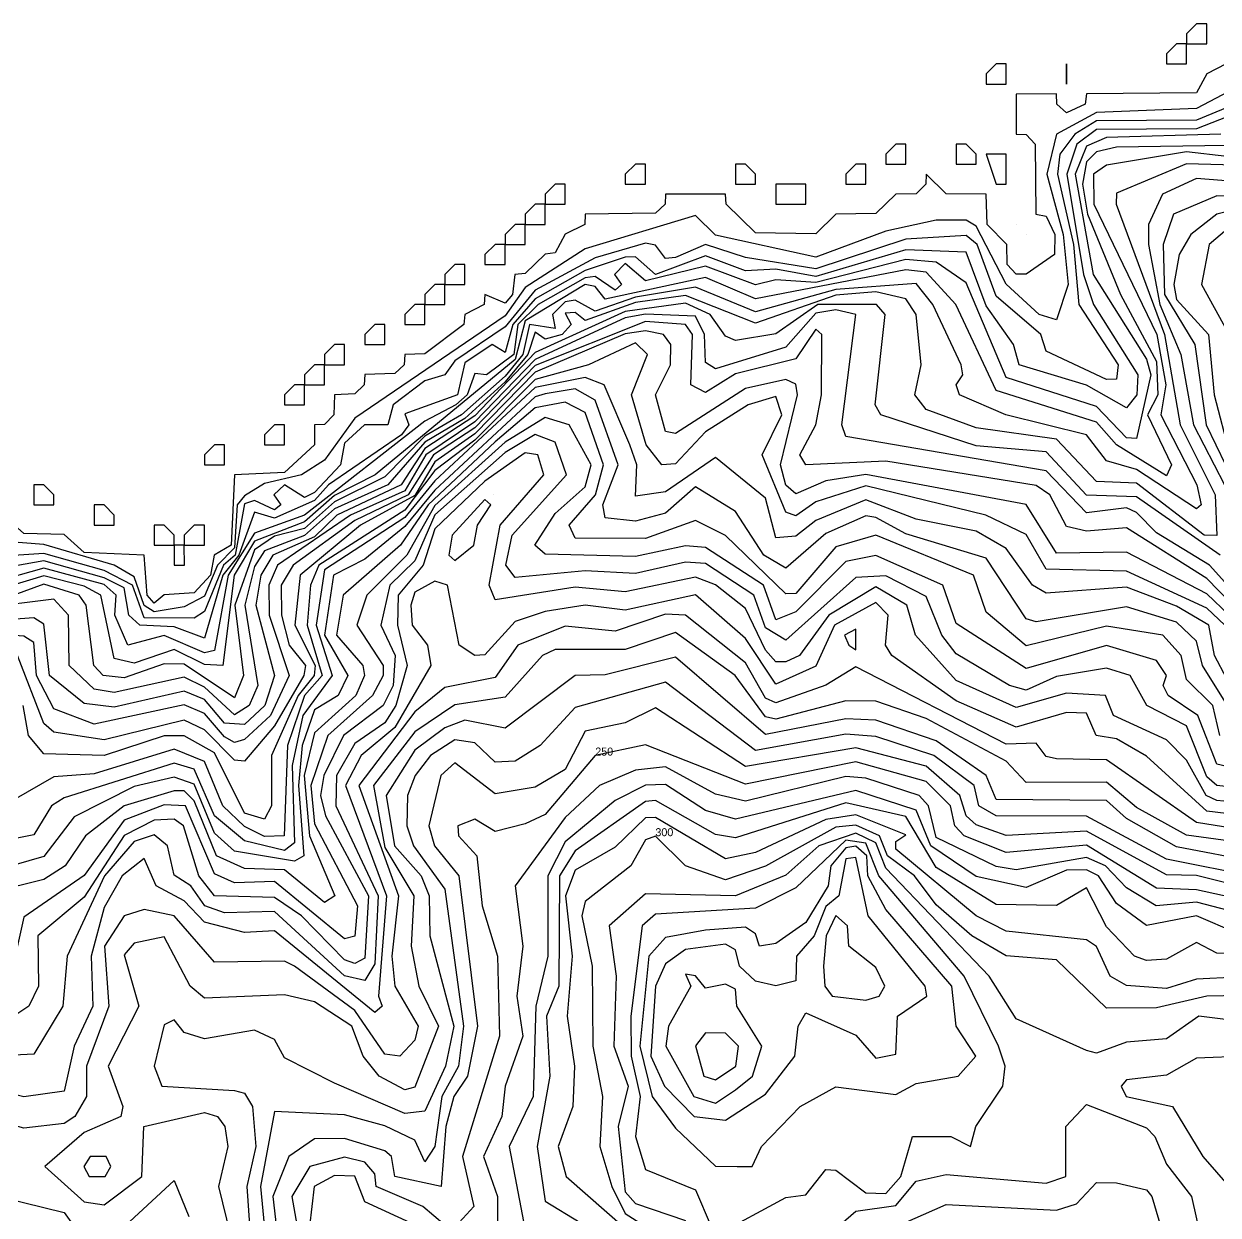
# Model space of a CAD drawing. Header units: metres. Extents: x 310028 to 360472, y 4137098 to 4159193.
# Drawn here: x 351607 to 353395, y 4149910 to 4151692 of the extents above; entities that cross this region are included whole.
import ezdxf

# ---------------------------------------------------------------- set-up
doc = ezdxf.new("R2010")
doc.units = ezdxf.units.M
for name, color, linetype in [('COAST', 5, 'Continuous'), ('CONTOUR', 254, 'Continuous'), ('CONTOUR_INDEX', 33, 'Continuous'), ('CONTOUR_LABELS', 7, 'Continuous')]:
    doc.layers.add(name, color=color, linetype=linetype)

msp = doc.modelspace()

# ---------------------------------------------------------------- linework, layer by layer
at = {"layer": 'COAST'}
for points in [[(353347.5, 4151662.5), (353377.5, 4151662.5), (353377.5, 4151692.5), (353362.5, 4151692.5), (353347.5, 4151677.5), (353347.5, 4151662.5)], [(353317.5, 4151632.5), (353347.5, 4151632.5), (353347.5, 4151662.5), (353332.5, 4151662.5), (353317.5, 4151647.5), (353317.5, 4151632.5)], [(353406.8, 4151632.5), (353377.5, 4151617.7), (353362.5, 4151589.4), (353197.5, 4151587.9), (353195.6, 4151572.5), (353167.5, 4151559.2), (353153.1, 4151572.5), (353152.5, 4151587.6), (353092.4, 4151587.5), (353092.4, 4151527.5), (353107.5, 4151527), (353120.7, 4151512.5), (353121.7, 4151407.5), (353137.5, 4151404.5), (353150.2, 4151377.5), (353149.7, 4151347.5), (353107.5, 4151317.7), (353092.5, 4151318.1), (353078.8, 4151332.5), (353078.3, 4151362.5), (353049.1, 4151392.5), (353047.5, 4151437.6), (352987.5, 4151438.4), (352957.5, 4151467.5), (352957.4, 4151452.5), (352942.5, 4151438), (352912.5, 4151437.6), (352882.5, 4151408.7), (352822.5, 4151407.6), (352792.5, 4151378.4), (352702.5, 4151379.9), (352658.4, 4151422.5), (352657.5, 4151437.7), (352567.5, 4151437.6), (352566.9, 4151422.5), (352552.5, 4151409.1), (352447.5, 4151407.7), (352446.7, 4151392.5), (352417.5, 4151377.8), (352402.5, 4151349.9), (352387.5, 4151348.1), (352357.5, 4151318.7), (352342.4, 4151317.5), (352338.9, 4151287.5), (352327.5, 4151274.5), (352297.5, 4151287.7), (352296.5, 4151272.5), (352267.5, 4151257.7), (352265.8, 4151242.5), (352207.5, 4151198.6), (352177.5, 4151197.7), (352176.5, 4151182.5), (352162.5, 4151169.1), (352117.5, 4151167.7), (352116.7, 4151152.5), (352102.5, 4151138.7), (352072.5, 4151137.5), (352071.2, 4151107.5), (352057.5, 4151093), (352042.4, 4151092.5), (352042.4, 4151062.5), (351997.5, 4151020.9), (351922.5, 4151017.6), (351917.7, 4150912.5), (351892.3, 4150897.5), (351886.5, 4150867.5), (351862.5, 4150840.8), (351817.5, 4150838.1), (351802.5, 4150825.7), (351792.1, 4150837.5), (351787.5, 4150897.6), (351697.5, 4150901.2), (351667.5, 4150928.2), (351607.5, 4150929.9), (351593.3, 4150942.5)], [(353047.5, 4151602.5), (353077.5, 4151602.5), (353077.5, 4151632.5), (353062.5, 4151632.5), (353047.5, 4151617.5), (353047.5, 4151602.5)], [(353167.5, 4151602.5), (353167.5, 4151632.5), (353167.5, 4151602.5)], [(352897.5, 4151482.5), (352927.5, 4151482.5), (352927.5, 4151512.5), (352912.5, 4151512.5), (352897.5, 4151497.5), (352897.5, 4151482.5)], [(353002.5, 4151482.5), (353032.5, 4151482.5), (353032.5, 4151497.5), (353017.5, 4151512.5), (353002.5, 4151512.5), (353002.5, 4151482.5)], [(353062.5, 4151452.5), (353077.5, 4151452.5), (353077.5, 4151497.5), (353047.5, 4151497.5), (353062.5, 4151452.5)], [(352507.5, 4151452.5), (352537.5, 4151452.5), (352537.5, 4151482.5), (352522.5, 4151482.5), (352507.5, 4151467.5), (352507.5, 4151452.5)], [(352672.5, 4151452.5), (352702.5, 4151452.5), (352702.5, 4151467.5), (352687.5, 4151482.5), (352672.5, 4151482.5), (352672.5, 4151452.5)], [(352837.5, 4151452.5), (352867.5, 4151452.5), (352867.5, 4151482.5), (352852.5, 4151482.5), (352837.5, 4151467.5), (352837.5, 4151452.5)], [(352387.5, 4151422.5), (352417.5, 4151422.5), (352417.5, 4151452.5), (352402.5, 4151452.5), (352387.5, 4151437.5), (352387.5, 4151422.5)], [(352732.5, 4151422.5), (352777.5, 4151422.5), (352777.5, 4151452.5), (352732.5, 4151452.5), (352732.5, 4151422.5)], [(352357.5, 4151392.5), (352387.5, 4151392.5), (352387.5, 4151422.5), (352372.5, 4151422.5), (352357.5, 4151407.5), (352357.5, 4151392.5)], [(352327.5, 4151362.5), (352357.5, 4151362.5), (352357.5, 4151392.5), (352342.5, 4151392.5), (352327.5, 4151377.5), (352327.5, 4151362.5)], [(353092.5, 4151392.5), (353092.5, 4151392.5)], [(353107.5, 4151377.5), (353107.5, 4151377.5)], [(352297.5, 4151332.5), (352327.5, 4151332.4), (352327.5, 4151362.5), (352312.5, 4151362.5), (352297.5, 4151347.5), (352297.5, 4151332.5)], [(352237.5, 4151302.5), (352267.5, 4151302.5), (352267.5, 4151332.5), (352252.5, 4151332.5), (352237.5, 4151317.5), (352237.5, 4151302.5)], [(352207.5, 4151272.5), (352237.5, 4151272.5), (352237.5, 4151302.5), (352222.5, 4151302.5), (352207.5, 4151287.5), (352207.5, 4151272.5)], [(352177.5, 4151242.5), (352207.5, 4151242.5), (352207.5, 4151272.5), (352192.5, 4151272.5), (352177.5, 4151257.5), (352177.5, 4151242.5)], [(352117.5, 4151212.5), (352147.5, 4151212.5), (352147.5, 4151242.5), (352132.5, 4151242.5), (352117.5, 4151227.5), (352117.5, 4151212.5)], [(352057.5, 4151182.5), (352087.5, 4151182.5), (352087.5, 4151212.5), (352072.5, 4151212.5), (352057.5, 4151197.5), (352057.5, 4151182.5)], [(352027.5, 4151152.5), (352057.5, 4151152.5), (352057.5, 4151182.5), (352042.5, 4151182.5), (352027.5, 4151167.5), (352027.5, 4151152.5)], [(351997.5, 4151122.5), (352027.5, 4151122.5), (352027.5, 4151152.5), (352012.5, 4151152.5), (351997.5, 4151137.5), (351997.5, 4151122.5)], [(351967.5, 4151062.5), (351997.5, 4151062.4), (351997.5, 4151092.5), (351982.5, 4151092.5), (351967.5, 4151077.5), (351967.5, 4151062.5)], [(351877.5, 4151032.5), (351907.5, 4151032.5), (351907.5, 4151062.5), (351892.5, 4151062.5), (351877.5, 4151047.5), (351877.5, 4151032.5)], [(351622.5, 4150972.5), (351652.5, 4150972.5), (351652.5, 4150987.5), (351637.5, 4151002.5), (351622.5, 4151002.5), (351622.5, 4150972.5)], [(351712.5, 4150942.5), (351742.5, 4150942.5), (351742.5, 4150957.5), (351727.5, 4150972.5), (351712.5, 4150972.5), (351712.5, 4150942.5)], [(351802.5, 4150912.5), (351832.5, 4150912.5), (351832.5, 4150927.5), (351817.5, 4150942.5), (351802.5, 4150942.5), (351802.5, 4150912.5)], [(351847.5, 4150912.5), (351877.5, 4150912.3), (351877.5, 4150942.5), (351862.5, 4150942.5), (351847.5, 4150927.5), (351847.5, 4150912.5)], [(351832.5, 4150882.5), (351847.6, 4150882.5), (351847.5, 4150912.5), (351832.5, 4150912.5), (351832.5, 4150882.5)]]:
    msp.add_lwpolyline(points, dxfattribs=at)
at = {"layer": 'CONTOUR'}
for points, elevation in [([(353467.5, 4151621.4), (353362.5, 4151565.7), (353212.5, 4151559.9), (353152.5, 4151527.5), (353138.1, 4151467.5), (353162.6, 4151377.5), (353170.4, 4151302.5), (353152.5, 4151249.8), (353127, 4151257.5), (353077.5, 4151302.9), (353032.5, 4151389.7), (353017.5, 4151398.9), (352972.5, 4151399), (352897.5, 4151382.5), (352792.5, 4151343.3), (352642.5, 4151376.4), (352612.5, 4151405.7), (352447.5, 4151355.9), (352357.5, 4151298), (352327.5, 4151255.5), (352102.5, 4151102.5), (352057.5, 4151039.4), (352023.1, 4151017.5), (351967.5, 4151004.6), (351937.5, 4150986.1), (351926.8, 4150972.5), (351922.5, 4150908.3), (351897.2, 4150882.5), (351877.5, 4150836.3), (351847.5, 4150819.9), (351802.5, 4150812.8), (351787.5, 4150822.2), (351772.5, 4150865.1), (351742.5, 4150882.2), (351637.5, 4150913.5), (351547.5, 4150920.3)], 10), ([(353497.5, 4151604.4), (353362.5, 4151548.5), (353212.5, 4151547.3), (353180.1, 4151527.5), (353157.5, 4151497.5), (353154.3, 4151467.5), (353178, 4151362.5), (353186.3, 4151272.5), (353245, 4151182.5), (353242.5, 4151160.8), (353227.5, 4151160.4), (353137.5, 4151202.8), (353129.3, 4151227.5), (353062.5, 4151285.1), (353034.1, 4151362.5), (353017.5, 4151375.7), (352927.5, 4151370.2), (352792.5, 4151326), (352687.5, 4151342.9), (352627.5, 4151362.4), (352582.5, 4151342.9), (352567.5, 4151341.6), (352552.5, 4151361.5), (352537.5, 4151364.4), (352462.5, 4151342.3), (352372.5, 4151293.9), (352327.5, 4151238.9), (352252.5, 4151188.2), (352237.5, 4151167.5), (352207.5, 4151158.3), (352160, 4151122.5), (352152.2, 4151092.5), (352117.4, 4151092.5), (352087.5, 4151064.8), (352081.4, 4151032.5), (352042.5, 4150991.3), (352027.5, 4150983.8), (351997.5, 4151002.8), (351981.3, 4150987.5), (351991.8, 4150972.5), (351982.5, 4150965.4), (351952.5, 4150979.2), (351937.5, 4150974), (351923.6, 4150897.5), (351906.1, 4150882.5), (351877.5, 4150812.9), (351862.5, 4150802.9), (351787.5, 4150803.4), (351769.8, 4150852.5), (351727.5, 4150874.4), (351637.5, 4150899.9), (351547.5, 4150893.7)], 20), ([(353497.5, 4151588.2), (353362.5, 4151535.3), (353212.5, 4151534.5), (353183.2, 4151512.5), (353168.2, 4151467.5), (353193.3, 4151317.5), (353208.3, 4151272.5), (353274.5, 4151167.5), (353273.2, 4151137.5), (353257.5, 4151118), (353197.5, 4151151.8), (353097, 4151182.5), (353088.4, 4151212.5), (353047.5, 4151270.7), (353017.5, 4151351.1), (352927.5, 4151354.5), (352792.5, 4151314.5), (352732.5, 4151325.6), (352687.5, 4151323.1), (352627.5, 4151345.2), (352552.5, 4151317.2), (352522.5, 4151344), (352507.5, 4151343.4), (352447.5, 4151323.4), (352372.5, 4151281), (352339.1, 4151242.5), (352327.5, 4151200.5), (352308.3, 4151212.5), (352267.5, 4151185.4), (352256.4, 4151137.5), (352177.5, 4151108.7), (352183.5, 4151092.5), (352172.5, 4151077.5), (352063.4, 4151002.5), (352042.5, 4150979), (351982.5, 4150952.6), (351952.5, 4150961.9), (351928.9, 4150897.5), (351905.4, 4150867.5), (351877.5, 4150773.4), (351832.5, 4150790), (351781.2, 4150792.5), (351764.6, 4150807.5), (351757.5, 4150848.7), (351727.5, 4150863.3), (351637.5, 4150889), (351547.5, 4150872.8)], 30), ([(353398.5, 4151527.5), (353227.5, 4151522.7), (353197.5, 4151509.4), (353180.6, 4151467.5), (353207.4, 4151317.5), (353287.5, 4151190.9), (353293.7, 4151167.5), (353272.5, 4151072.1), (353257.5, 4151073.2), (353212.5, 4151120.1), (353077.5, 4151163.1), (353017.5, 4151304.8), (352972.5, 4151335.8), (352927.5, 4151339.7), (352792.5, 4151305.4), (352732.5, 4151309.3), (352702.5, 4151301.9), (352627.5, 4151330), (352537.5, 4151307.9), (352507.5, 4151333.7), (352491.4, 4151317.5), (352501.8, 4151302.5), (352492.5, 4151294.1), (352462.5, 4151314.3), (352447.5, 4151312.4), (352377, 4151272.5), (352346.8, 4151242.5), (352340.7, 4151197.5), (352300, 4151167.5), (352282.5, 4151169.4), (352270.9, 4151137.5), (352254.1, 4151122.5), (352207.5, 4151097.7), (352027.5, 4150957.1), (351952.5, 4150930.1), (351913.3, 4150867.5), (351892.5, 4150754.7), (351877.5, 4150751.1), (351817.5, 4150777), (351762.8, 4150762.5), (351743.7, 4150807.5), (351745.6, 4150837.5), (351727.5, 4150853.3), (351637.5, 4150878.2), (351562.5, 4150857.1)], 40), ([(353407.5, 4151494.1), (353347.5, 4151500.9), (353227.5, 4151480.9), (353208, 4151467.5), (353208.6, 4151422.5), (353303, 4151227.5), (353316.2, 4151152.5), (353308.7, 4151107.5), (353362.7, 4151002.5), (353369.2, 4150972.5), (353362.5, 4150966.9), (353272.5, 4151025.4), (353227.5, 4151038.7), (353197.5, 4151077.7), (353076.8, 4151107.5), (353007.5, 4151137.5), (353002.4, 4151152.5), (353012.6, 4151167.5), (353010.2, 4151182.5), (352967.9, 4151272.5), (352942.5, 4151304.1), (352822.5, 4151295), (352702.5, 4151261.7), (352612.5, 4151298.4), (352522.5, 4151283.3), (352462.5, 4151262.4), (352432.5, 4151279.2), (352417.5, 4151276.7), (352398.5, 4151257.5), (352402.5, 4151236.5), (352364.2, 4151242.5), (352354.1, 4151197.5), (352327.5, 4151165.5), (352262.3, 4151107.5), (352207.5, 4151075.4), (352147.5, 4151014.4), (352072.5, 4150977), (352027.5, 4150937.2), (351982.5, 4150925.7), (351952.5, 4150905.4), (351923.3, 4150822.5), (351936.1, 4150717.5), (351922.5, 4150683.9), (351847.5, 4150734.3), (351817.5, 4150734.7), (351757.5, 4150713.9), (351726.2, 4150717.5), (351712, 4150732.5), (351700.7, 4150822.5), (351690.2, 4150837.5), (351637.5, 4150853.9), (351577.5, 4150832)], 60), ([(353692.5, 4151473.7), (353347.5, 4151483), (353242.5, 4151439), (353241.8, 4151422.5), (353314.4, 4151227.5), (353337.9, 4151092.5), (353390.2, 4150987.5), (353392.5, 4150926.9), (353373.5, 4150927.5), (353272.5, 4151005.2), (353212.5, 4151007.6), (353152.5, 4151071.2), (353032.5, 4151088), (352957.5, 4151115.5), (352940.8, 4151137.5), (352950, 4151182.5), (352942.5, 4151257.5), (352927.5, 4151281.1), (352882.5, 4151291.7), (352822.5, 4151286.3), (352702.5, 4151244.6), (352597.5, 4151286), (352522.5, 4151275.3), (352447.5, 4151248.6), (352432.5, 4151260.6), (352417.5, 4151259.6), (352426.6, 4151242.5), (352412.8, 4151227.5), (352387.5, 4151220.5), (352372.5, 4151231.2), (352361.6, 4151197.5), (352327.5, 4151156.7), (352267.5, 4151102), (352207.5, 4151066.6), (352151.9, 4151002.5), (352072.5, 4150966.6), (352027.5, 4150927), (351967.5, 4150903.7), (351952.5, 4150880.7), (351938.3, 4150822.5), (351957.5, 4150702.5), (351944.4, 4150672.5), (351922.5, 4150658.6), (351877.5, 4150700), (351847.5, 4150715), (351742.5, 4150691.7), (351712.5, 4150697), (351675.4, 4150732.5), (351674.2, 4150807.5), (351652.5, 4150831.7), (351547.5, 4150818.4)], 70), ([(353482.5, 4151451.8), (353362.5, 4151461.3), (353311.5, 4151437.5), (353290.5, 4151392.5), (353290.3, 4151362.5), (353307.3, 4151272.5), (353338.7, 4151197.5), (353357.9, 4151092.5), (353404.2, 4151002.5)], 80), ([(353572.5, 4151431.2), (353392.5, 4151435.3), (353328, 4151407.5), (353312.3, 4151362.5), (353314.3, 4151287.5), (353359.9, 4151212.5), (353376.7, 4151092.5), (353419.9, 4151002.5)], 90), ([(353407.5, 4151385), (353381.1, 4151362.5), (353369.6, 4151302.5), (353407.5, 4151233.6)], 110), ([(353422.5, 4150836.9), (353381.9, 4150882.5), (353302.5, 4150930.7), (353272.5, 4150961.2), (353257.5, 4150968.4), (353197.5, 4150960.6), (353137.5, 4151023.7), (352837.5, 4151075.1), (352831.6, 4151092.5), (352852.5, 4151257.8), (352822.5, 4151264.7), (352792.5, 4151259.6), (352747.5, 4151208.8), (352642.5, 4151176.2), (352627.5, 4151185.7), (352626.2, 4151227.5), (352612.5, 4151255), (352537.5, 4151258.2), (352507.5, 4151252.4), (352372.5, 4151190.4), (352282.5, 4151097.1), (352208.8, 4151047.5), (352177.5, 4150993.9), (352096, 4150957.5), (351987, 4150882.5), (351974, 4150852.5), (351974.3, 4150807.5), (352004.7, 4150717.5), (351976.3, 4150657.5), (351937.5, 4150621.5), (351922.5, 4150617), (351907.5, 4150625.4), (351877.5, 4150660.5), (351847.5, 4150673.4), (351712.5, 4150644.6), (351652.5, 4150667.3), (351626.4, 4150717.5), (351622.5, 4150766.7), (351607.5, 4150776.3), (351532.5, 4150781.6)], 90), ([(353397.8, 4150897.5), (353272.5, 4150984.6), (353197.5, 4150987), (353137.5, 4151051.9), (353032.5, 4151061.1), (352889.7, 4151107.5), (352881.5, 4151122.5), (352896.4, 4151257.5), (352883.2, 4151272.5), (352795.5, 4151272.5), (352732.5, 4151228.5), (352672.5, 4151218.8), (352657.5, 4151225.4), (352634.5, 4151257.5), (352597.5, 4151274.4), (352507.5, 4151262.3), (352372.5, 4151200.8), (352282.5, 4151106), (352207.5, 4151056.9), (352172.1, 4151002.5), (352075.9, 4150957.5), (352042.5, 4150924.8), (351980.2, 4150897.5), (351962.1, 4150867.5), (351954.8, 4150822.5), (351982.7, 4150717.5), (351967.8, 4150672.5), (351937.5, 4150643.9), (351907.5, 4150646), (351877.5, 4150681.5), (351847.5, 4150693.8), (351742.5, 4150670), (351697.5, 4150675.3), (351646, 4150717.5), (351637.5, 4150794), (351622.5, 4150803.4), (351547.5, 4150798.3)], 80), ([(353410.9, 4150807.5), (353377.5, 4150839.7), (353257.5, 4150902.1), (353152.5, 4150900.4), (353107.5, 4150973), (352867.5, 4151018.3), (352807.5, 4151008.5), (352762.5, 4150989.2), (352747.5, 4151002.4), (352739.5, 4151032.5), (352765.3, 4151137.5), (352762.5, 4151153.4), (352747.5, 4151160.2), (352687.5, 4151146.7), (352582.5, 4151079.5), (352567.5, 4151082.5), (352552.8, 4151137.5), (352575.1, 4151182.5), (352575.4, 4151212.5), (352564.8, 4151227.5), (352537.5, 4151233.3), (352507.5, 4151228.6), (352372.5, 4151171.3), (352282.5, 4151079), (352222.5, 4151037.3), (352192.5, 4150986.9), (352111, 4150942.5), (352020.8, 4150867.5), (352013.1, 4150792.5), (352043.4, 4150732.5), (352042.1, 4150717.5), (352017.8, 4150687.5), (351977.8, 4150597.5), (351978, 4150522.5), (351967.5, 4150502.5), (351937.5, 4150511.3), (351892.5, 4150601.5), (351847.5, 4150626.9), (351817.5, 4150627), (351727.5, 4150597.5), (351637.5, 4150600.2), (351614.4, 4150627.5), (351606.3, 4150672.5)], 110), ([(353404.7, 4150792.5), (353377.5, 4150818), (353257.5, 4150873.7), (353137.5, 4150876.5), (353107.5, 4150928.2), (353047.1, 4150957.5), (352867.5, 4151001), (352792.5, 4150977.3), (352762.5, 4150956.4), (352747.5, 4150962), (352712.4, 4151047.5), (352741.6, 4151107.5), (352732.5, 4151135), (352691.4, 4151122.5), (352627.5, 4151081.9), (352582.5, 4151034.2), (352562.2, 4151032.5), (352538.5, 4151062.5), (352516.7, 4151137.5), (352540.9, 4151197.5), (352522.5, 4151215), (352452.2, 4151182.5), (352372.5, 4151160.3), (352282.5, 4151069.6), (352222.5, 4151023.9), (352177.5, 4150965), (352048.9, 4150882.5), (352036.6, 4150852.5), (352031.5, 4150792.5), (352054, 4150717.5), (352027.5, 4150687.3), (352002.1, 4150612.5), (351997, 4150477.5), (351967.5, 4150476.3), (351937.5, 4150491.5), (351905.2, 4150522.5), (351877.5, 4150588.6), (351832.5, 4150606.9), (351712.5, 4150570.3), (351652.5, 4150565.7), (351592.5, 4150531.3)], 120), ([(353407.5, 4150712.2), (353389.2, 4150747.5), (353380.6, 4150792.5), (353332.5, 4150821.3), (353257.5, 4150849.4), (353137.5, 4150840.3), (353117, 4150852.5), (353077.5, 4150907.2), (353032.5, 4150933.5), (352942.5, 4150951.1), (352867.5, 4150980.4), (352792.5, 4150949.4), (352762.5, 4150925.7), (352732.5, 4150923.5), (352717.5, 4150982.8), (352642.5, 4151043.8), (352567.5, 4150992.4), (352522.5, 4150985.5), (352524.6, 4151032.5), (352514.1, 4151062.5), (352475.6, 4151152.5), (352447.5, 4151163.4), (352372.5, 4151148.1), (352222.5, 4151008.8), (352177.5, 4150953.8), (352057.5, 4150875.3), (352045, 4150792.5), (352068.9, 4150717.5), (352025.1, 4150657.5), (352009.1, 4150582.5), (352012.5, 4150466.9), (351997.5, 4150455.6), (351937.5, 4150469.8), (351892.5, 4150507.3), (351862.5, 4150577.4), (351832.5, 4150586), (351667.5, 4150534.2), (351648.7, 4150522.5), (351622.5, 4150478.9), (351592.5, 4150473)], 130), ([(353422.5, 4150649.9), (353371, 4150732.5), (353362.5, 4150768.6), (353332.5, 4150797.3), (353257.5, 4150820.2), (353122.5, 4150797.4), (353107.5, 4150802.3), (353047.5, 4150893), (352927.5, 4150929.1), (352882.5, 4150954), (352867.5, 4150956.3), (352807.5, 4150929.8), (352747.5, 4150878), (352714.8, 4150897.5), (352672.5, 4150962.7), (352612.5, 4150999.8), (352567.5, 4150960.2), (352522.5, 4150948.5), (352477.5, 4150953.5), (352473.6, 4150972.5), (352496.7, 4151032.5), (352462.5, 4151129.6), (352432.5, 4151146.4), (352387.5, 4151139), (352372.5, 4151134.2), (352222.5, 4150994.7), (352177.5, 4150940.3), (352117.5, 4150891.6), (352070.6, 4150867.5), (352057.4, 4150777.5), (352092.1, 4150717.5), (352077.6, 4150687.5), (352042.5, 4150665.9), (352023.9, 4150612.5), (352018.3, 4150552.5), (352026.4, 4150447.5), (352012.5, 4150439.6), (351922.5, 4150454.4), (351892.5, 4150481.3), (351862.5, 4150554.8), (351832.5, 4150565.1), (351772.5, 4150551.1), (351682.5, 4150505.7), (351637.5, 4150446.5), (351592.5, 4150433.4)], 140), ([(353467.5, 4150567.1), (353392.5, 4150584.6), (353364.1, 4150657.5), (353319.7, 4150687.5), (353312.5, 4150702.5), (353317.5, 4150717.5), (353302.5, 4150739.6), (353227.5, 4150762.2), (353107.5, 4150727.7), (353002.5, 4150794.9), (352982.6, 4150852.5), (352882.5, 4150896.7), (352837.5, 4150888), (352762.5, 4150812.8), (352732.5, 4150800.8), (352714.3, 4150852.5), (352627.5, 4150908.9), (352597.5, 4150911.3), (352522.5, 4150895.3), (352387.5, 4150898.7), (352371.9, 4150912.5), (352402.5, 4150959.6), (352447.5, 4150999.9), (352456.2, 4151032.5), (352423.4, 4151092.5), (352387.5, 4151103.5), (352327.5, 4151066.6), (352222.5, 4150971.6), (352180.7, 4150897.5), (352120.5, 4150837.5), (352105.8, 4150792.5), (352145, 4150732.5), (352145.2, 4150717.5), (352129.3, 4150687.5), (352062.4, 4150627.5), (352036.7, 4150552.5), (352042.5, 4150495.3), (352106.7, 4150372.5), (352102.5, 4150327.4), (352087.5, 4150323.2), (351982.5, 4150409.2), (351922.5, 4150406.8), (351892.5, 4150420.7), (351849.3, 4150522.5), (351817.5, 4150523.9), (351757.5, 4150500.8), (351697.5, 4150418.1), (351607.5, 4150355.7), (351594.4, 4150297.5)], 160), ([(353482.5, 4150542.8), (353392.5, 4150552.9), (353377.5, 4150565.9), (353347.5, 4150641.8), (353288, 4150672.5), (353262.8, 4150717.5), (353227.5, 4150728.3), (353152.5, 4150715.9), (353107.5, 4150695.2), (353082.3, 4150702.5), (353002.5, 4150749.8), (352981, 4150777.5), (352957.5, 4150835.8), (352897.5, 4150866.7), (352852.5, 4150863.8), (352747.5, 4150770), (352717.5, 4150788.6), (352700, 4150837.5), (352627.5, 4150884.8), (352597.5, 4150886.7), (352522.5, 4150870), (352447.5, 4150873.9), (352342.5, 4150863.8), (352328.7, 4150882.5), (352338, 4150927.5), (352419.3, 4151017.5), (352402.5, 4151066.4), (352372.5, 4151078), (352327.5, 4151051), (352222.5, 4150957.7), (352192.5, 4150888.7), (352155.2, 4150852.5), (352141.4, 4150792.5), (352163.2, 4150747.5), (352160.2, 4150702.5), (352145.2, 4150672.5), (352085.7, 4150627.5), (352056.3, 4150567.5), (352051.2, 4150537.5), (352058.8, 4150507.5), (352123.1, 4150387.5), (352117.5, 4150294.5), (352102.5, 4150286.4), (352087.5, 4150291.8), (352022.9, 4150357.5), (351982.5, 4150385.1), (351892.5, 4150387.5), (351869.4, 4150417.5), (351846.4, 4150492.5), (351832.5, 4150502.3), (351802.5, 4150501), (351757.5, 4150478.1), (351697.5, 4150385.8), (351628.2, 4150327.5), (351629.5, 4150252.5), (351614.9, 4150222.5), (351592.5, 4150207.6)], 170), ([(353497.5, 4150520.4), (353392.5, 4150530.4), (353376.6, 4150537.5), (353347.5, 4150590.4), (353317.5, 4150621.2), (353237.8, 4150657.5), (353225.9, 4150687.5), (353167.5, 4150691.1), (353092.5, 4150669.3), (353002.5, 4150710), (352941.9, 4150777.5), (352928.6, 4150822.5), (352882.5, 4150849.9), (352812.2, 4150807.5), (352768.4, 4150747.5), (352747.5, 4150737.6), (352732.5, 4150738), (352717.5, 4150755.2), (352687.5, 4150817.5), (352642.5, 4150853.2), (352612.5, 4150864.3), (352507.5, 4150842.5), (352432.5, 4150849.4), (352312.5, 4150830.8), (352303.9, 4150852.5), (352320.2, 4150942.5), (352385.5, 4151017.5), (352376.5, 4151047.5), (352357.5, 4151050.5), (352297.5, 4151008), (352222.5, 4150936.8), (352205, 4150882.5), (352167.7, 4150837.5), (352166.5, 4150792.5), (352180.9, 4150732.5), (352164.2, 4150672.5), (352147.5, 4150646.4), (352102.5, 4150615.5), (352075.3, 4150567.5), (352074.2, 4150522.5), (352137.5, 4150387.5), (352132.5, 4150285.9), (352117.5, 4150261.1), (352087.5, 4150268.1), (351982.5, 4150364.3), (351907.5, 4150362.1), (351878, 4150372.5), (351857.1, 4150402.5), (351832.5, 4150418.7), (351822.4, 4150462.5), (351802.5, 4150478.9), (351772.5, 4150468.7), (351728, 4150417.5), (351672, 4150297.5), (351665.5, 4150222.5), (351622.5, 4150150.8), (351562.5, 4150147.8)], 180), ([(352243.5, 4150897.5), (352252.5, 4150889.2), (352280.6, 4150912.5), (352286.1, 4150942.5), (352306.1, 4150972.5), (352297.5, 4150980.7), (352248.5, 4150927.5), (352243.5, 4150897.5)], 190), ([(352309.5, 4150987.5), (352309.5, 4150987.5)], 190), ([(353497.5, 4150500), (353377.5, 4150514.2), (353287.5, 4150596.5), (353242.5, 4150622.7), (353212.1, 4150627.5), (353197.5, 4150660.8), (353167.5, 4150662.1), (353092.5, 4150640.2), (353002.5, 4150679.4), (352906.2, 4150747.5), (352897, 4150762.5), (352900.6, 4150807.5), (352882.5, 4150826.5), (352820.7, 4150792.5), (352792.5, 4150731.5), (352732.5, 4150704.2), (352687.5, 4150772.9), (352612.5, 4150837.9), (352507.5, 4150815.2), (352447.5, 4150822.7), (352387.5, 4150813), (352342.5, 4150798.2), (352297.5, 4150748.3), (352282.5, 4150747.5), (352259.1, 4150762.5), (352241.5, 4150852.5), (352222.5, 4150858.7), (352192.5, 4150842.1), (352186.5, 4150822.5), (352188.5, 4150792.5), (352211.4, 4150762.5), (352216.3, 4150732.5), (352162.5, 4150639.6), (352112.2, 4150597.5), (352088.9, 4150552.5), (352150.1, 4150387.5), (352138, 4150237.5), (352143.4, 4150222.5), (352132.5, 4150212.8), (351982.5, 4150335.2), (351937.5, 4150332.7), (351877.5, 4150348.1), (351847.5, 4150380.1), (351805.3, 4150402.5), (351787.5, 4150443.3), (351754.5, 4150417.5), (351727.5, 4150369.9), (351708.3, 4150297.5), (351710.4, 4150222.5), (351682.7, 4150162.5), (351667.5, 4150095.3), (351607.5, 4150086.9), (351517.5, 4150108.5)], 190), ([(353497.5, 4150457.9), (353347.5, 4150478.6), (353272.5, 4150520), (353227.5, 4150557.9), (353107.5, 4150557.1), (353077.5, 4150589), (352957.5, 4150653.1), (352882.5, 4150679.1), (352837.5, 4150679.6), (352732.5, 4150651.9), (352717.5, 4150655.7), (352671.9, 4150717.5), (352582.5, 4150781.9), (352507.5, 4150756.1), (352402.5, 4150756), (352383.4, 4150747.5), (352327.5, 4150685.1), (352252.5, 4150673.3), (352192.5, 4150633.1), (352130.7, 4150552.5), (352147.5, 4150460.1), (352191.2, 4150387.5), (352187.2, 4150312.5), (352198.5, 4150252.5), (352227.8, 4150192.5), (352192.5, 4150101.3), (352177.5, 4150097.5), (352139.3, 4150117.5), (352115.3, 4150147.5), (352098.1, 4150192.5), (352042.5, 4150228.8), (351997.5, 4150239.2), (351877.5, 4150234.2), (351856.1, 4150252.5), (351817.5, 4150326.3), (351772.5, 4150316.7), (351757.5, 4150299.1), (351779.7, 4150222.5), (351733.8, 4150132.5), (351755.5, 4150072.5), (351752.4, 4150057.5), (351697.5, 4150033.4), (351639, 4149982.5), (351697.5, 4149929.4), (351727.5, 4149925), (351784.2, 4149967.5), (351786.8, 4150042.5), (351877.5, 4150063.4), (351897.4, 4150057.5), (351908.3, 4150042.5), (351912.7, 4150012.5), (351898.9, 4149952.5), (351928.2, 4149832.5)], 210), ([(353452.5, 4150438.1), (353332.5, 4150461), (353257.5, 4150503.1), (353227.5, 4150530.2), (353062.5, 4150531.6), (353047.3, 4150567.5), (352972.5, 4150619.8), (352882.5, 4150650.5), (352837.5, 4150652.7), (352717.5, 4150629.2), (352582.5, 4150745), (352477.5, 4150718.4), (352432.5, 4150717.5), (352327.5, 4150638.3), (352267.5, 4150650.7), (352237.5, 4150638.9), (352192.5, 4150605.6), (352149.8, 4150537.5), (352162.3, 4150462.5), (352201.8, 4150417.5), (352213.8, 4150387.5), (352214.8, 4150327.5), (352250.9, 4150192.5), (352238.2, 4150132.5), (352207.5, 4150065.2), (352177.5, 4150062), (352072.5, 4150107.4), (351997.5, 4150145.1), (351982.5, 4150172.4), (351952.5, 4150186.6), (351877.5, 4150173.8), (351847.5, 4150182.9), (351832.5, 4150201.8), (351817.5, 4150194.4), (351802.5, 4150132.5), (351813.8, 4150102.5), (351922.5, 4150096.1), (351937.5, 4150092.1), (351949.7, 4150072.5), (351954.6, 4150012.5), (351941.1, 4149952.5), (351952.4, 4149787.5)], 220), ([(353452.5, 4150415.5), (353317.5, 4150442.4), (353197.5, 4150507), (353062.5, 4150507.4), (353036.4, 4150522.5), (353029.7, 4150552.5), (352969.2, 4150597.5), (352882.5, 4150626.1), (352837.5, 4150629.6), (352702.5, 4150605.2), (352567.5, 4150707.4), (352432.5, 4150669.2), (352379.9, 4150612.5), (352342.5, 4150589.3), (352312.5, 4150587.6), (352282.5, 4150616.6), (352252.5, 4150621.3), (352215.9, 4150597.5), (352192.9, 4150567.5), (352181.4, 4150537.5), (352180.3, 4150492.5), (352190.7, 4150462.5), (352237.5, 4150397.8), (352265.5, 4150192.5), (352257.9, 4150132.5), (352232.7, 4150087.5), (352222.4, 4150012.5), (352207.5, 4149989.7), (352192.5, 4150021.9), (352147.5, 4150043.4), (352087.5, 4150059.6), (351982.5, 4150064.8), (351961.5, 4149952.5), (351974.4, 4149817.5)], 230), ([(353452.5, 4150395.5), (353362.5, 4150417.9), (353317.5, 4150418.8), (353197.5, 4150484.4), (353077.5, 4150477.7), (353032.5, 4150493.6), (353017.5, 4150507.3), (353008.2, 4150537.5), (352957.5, 4150581.5), (352852.5, 4150608.9), (352687.5, 4150581.3), (352552.5, 4150669), (352507.5, 4150646.3), (352447.5, 4150633.9), (352417.5, 4150576.6), (352372.5, 4150550.2), (352312.5, 4150540.3), (352252.5, 4150586.7), (352231.5, 4150567.5), (352213.3, 4150492.5), (352222.1, 4150462.5), (352258.3, 4150417.5), (352286.2, 4150192.5), (352271.1, 4150117.5), (352251.1, 4150087.5), (352238.9, 4150042.5), (352231.8, 4149952.5), (352162.5, 4149967.5), (352157.8, 4149997.5), (352147.5, 4150006.1), (352087.5, 4150024.5), (352042.5, 4150023.8), (352004.1, 4149997.5), (351979.8, 4149937.5), (351990.6, 4149847.5)], 240), ([(353467.5, 4150350.7), (353362.5, 4150378.2), (353301.8, 4150372.5), (353257.5, 4150399.7), (353226, 4150432.5), (353197.5, 4150444.8), (353092.5, 4150426.4), (353062.5, 4150431.6), (352972.5, 4150474.8), (352961.1, 4150522.5), (352947.3, 4150537.5), (352867.5, 4150563.7), (352837.5, 4150566), (352687.5, 4150529.1), (352642.5, 4150539.8), (352567.5, 4150580.6), (352522.5, 4150575.7), (352468.8, 4150552.5), (352417.5, 4150504.8), (352342.6, 4150402.5), (352353.9, 4150312.5), (352345.1, 4150237.5), (352354, 4150177.5), (352327.6, 4150102.5), (352322.8, 4150057.5), (352295.5, 4149997.5), (352316, 4149937.5), (352316.3, 4149892.5)], 260), ([(353422.5, 4150331.9), (353362.5, 4150357.7), (353287.5, 4150343), (353242.5, 4150376.1), (353215.8, 4150417.5), (353197.5, 4150426.7), (353167.5, 4150426.2), (353107.5, 4150400.1), (353032.5, 4150416.5), (352964.6, 4150462.5), (352942.5, 4150515.9), (352852.5, 4150545.3), (352672.5, 4150502.3), (352627.5, 4150515.5), (352567.5, 4150554.2), (352537.5, 4150553.1), (352492.5, 4150530.1), (352417.5, 4150468.4), (352391.3, 4150417.5), (352391.6, 4150297.5), (352373.8, 4150222.5), (352369.7, 4150087.5), (352333.8, 4150012.5), (352357.5, 4149887.1)], 270), ([(353452.5, 4150299.8), (353392.5, 4150301.7), (353362.5, 4150317.6), (353317.5, 4150292.8), (353287.5, 4150290.6), (353269.5, 4150297.5), (353227.5, 4150341.4), (353197.5, 4150399.4), (353152.5, 4150373), (353062.5, 4150374.6), (352972.5, 4150429.8), (352927.5, 4150506.1), (352837.5, 4150526.8), (352672.5, 4150474.5), (352642.5, 4150479.6), (352552.5, 4150530.1), (352537.5, 4150528.7), (352432.5, 4150454.7), (352408.9, 4150417.5), (352407.9, 4150252.5), (352389.4, 4150207.5), (352394.3, 4150117.5), (352375.7, 4150012.5), (352387.5, 4149930.8), (352492.5, 4149866.8)], 280), ([(353422.5, 4150265.8), (353362.5, 4150262.9), (353317.5, 4150249), (353257.5, 4150253.5), (353233, 4150267.5), (353212.5, 4150311.8), (353197.5, 4150321.6), (353077.5, 4150334.9), (353032.5, 4150357.7), (352912.5, 4150457.5), (352912.5, 4150468.9), (352927.5, 4150479), (352852.5, 4150508.9), (352807.5, 4150501.8), (352702.5, 4150452.4), (352657.5, 4150443), (352552.5, 4150505), (352537.5, 4150504.1), (352492.5, 4150460.2), (352432.5, 4150425.8), (352417.8, 4150387.5), (352428.2, 4150297.5), (352420.5, 4150207.5), (352431.3, 4150132.5), (352429.1, 4150072.5), (352407.2, 4150012.5), (352419.1, 4149967.5), (352597.5, 4149811.1)], 290), ([(353437.5, 4150198.5), (353365.7, 4150207.5), (353317.5, 4150173.6), (353257.5, 4150168.5), (353212.5, 4150152.1), (353197.5, 4150156.1), (353092.5, 4150203.5), (353052, 4150267.5), (352897.5, 4150429), (352882.5, 4150467), (352852.5, 4150481.6), (352797.2, 4150462.5), (352747.5, 4150418.7), (352672.5, 4150387.6), (352537.5, 4150390.8), (352483.4, 4150342.5), (352494, 4150267.5), (352490.2, 4150162.5), (352511.7, 4150102.5), (352496.9, 4150042.5), (352507.5, 4149944.5), (352522.5, 4149927.2), (352597.5, 4149901.5)], 310), ([(352642.5, 4149879.4), (352747.5, 4149936), (352777.5, 4149940.1), (352807.5, 4149977.9), (352822.5, 4149976.8), (352867.5, 4149942.9), (352897.5, 4149942), (352919.7, 4149967.5), (352937.4, 4150027.5), (352994.6, 4150027.5), (353024, 4150012.5), (353031.8, 4150042.5), (353072.6, 4150102.5), (353075.9, 4150132.5), (353065.9, 4150162.5), (353014.4, 4150267.5), (352887, 4150417.5), (352867.5, 4150466.3), (352837.5, 4150470.8), (352762.5, 4150399.8), (352702.5, 4150369.2), (352552.5, 4150360.1), (352532.6, 4150342.5), (352515.9, 4150207.5), (352516.2, 4150147.5), (352529.5, 4150087.5), (352522.5, 4150027.4), (352537.5, 4149978), (352612.5, 4149947.6), (352635.9, 4149892.5)], 320), ([(352674.7, 4149982.5), (352697.4, 4149982.5), (352711.5, 4150012.5), (352769.1, 4150072.5), (352822.5, 4150101.7), (352912.5, 4150090.5), (352942.5, 4150106.7), (353005.6, 4150117.5), (353032.2, 4150147.5), (353002.6, 4150192.5), (352996.3, 4150252.5), (352897.5, 4150367), (352870.6, 4150417.5), (352868.8, 4150447.5), (352852.5, 4150461.7), (352837.5, 4150459.6), (352815.1, 4150432.5), (352811.3, 4150402.5), (352777.5, 4150347.9), (352732.5, 4150316.2), (352708.2, 4150312.5), (352702.5, 4150330.6), (352687.5, 4150340.5), (352627.5, 4150336), (352567.5, 4150325.4), (352542.8, 4150297.5), (352529.4, 4150162.5), (352547.9, 4150087.5), (352582.5, 4150040.1), (352642.5, 4149983.2), (352674.7, 4149982.5)], 330), ([(352610.6, 4150057.5), (352657.5, 4150051.9), (352717.5, 4150090.6), (352761.4, 4150147.5), (352766.4, 4150192.5), (352777.5, 4150212.3), (352852.5, 4150179.3), (352882.5, 4150144.6), (352912.5, 4150150.4), (352914.6, 4150207.5), (352958.5, 4150237.5), (352956.1, 4150252.5), (352870.8, 4150357.5), (352852.5, 4150444.8), (352837.5, 4150443.2), (352827.1, 4150387.5), (352807.5, 4150371.6), (352790, 4150327.5), (352763.5, 4150297.5), (352762.5, 4150260.5), (352732.5, 4150252.7), (352702.5, 4150259.7), (352678.5, 4150282.5), (352672.5, 4150306.6), (352657.5, 4150315.5), (352597.5, 4150307.1), (352567.5, 4150285.7), (352552.5, 4150252.4), (352545.9, 4150147.5), (352566, 4150102.5), (352610.6, 4150057.5)], 340), ([(352624.9, 4150117.5), (352642.5, 4150112), (352672.8, 4150132.5), (352676.7, 4150162.5), (352657.5, 4150182), (352627.5, 4150182.5), (352612.5, 4150163.3), (352624.9, 4150117.5)], 360), ([(353575.7, 4149892.5), (353602.5, 4149920), (353686.6, 4149967.5), (353716.7, 4149997.5), (353752.5, 4150065.8), (353782.8, 4150087.5), (353786.4, 4150102.5), (353767.5, 4150131.6), (353707.5, 4150160), (353587.5, 4150182.6), (353542.5, 4150182.7), (353482.5, 4150174.1), (353437.5, 4150147.7), (353362.5, 4150144.6), (353317.5, 4150119.1), (353257.5, 4150112.4), (353249.7, 4150102.5), (353257, 4150087.5), (353326.4, 4150072.5), (353371.6, 4149997.5), (353449.9, 4149907.5)], 320), ([(352822.5, 4149889.9), (352852.5, 4149915.5), (352912.5, 4149924), (352942.5, 4149960.6), (352987.5, 4149970.8), (353137.5, 4149957.8), (353166.6, 4149967.5), (353166.7, 4150042.5), (353197.5, 4150075.1), (353287.5, 4150040.6), (353299.9, 4150027.5), (353317.5, 4149986.1), (353354.8, 4149937.5), (353381.7, 4149817.5)], 310), ([(351705.4, 4149967.5), (351729.3, 4149967.5), (351737.5, 4149982.5), (351730.8, 4149997.5), (351706.9, 4149997.5), (351697.2, 4149982.5), (351705.4, 4149967.5)], 220), ([(352192.5, 4149895.1), (352117.5, 4149929.5), (352102.5, 4149968.1), (352072.5, 4149969.1), (352042, 4149952.5), (352034.8, 4149892.5)], 260)]:
    msp.add_lwpolyline(points, dxfattribs=dict(at, elevation=elevation))
at = {"layer": 'CONTOUR_INDEX'}
for points, elevation in [([(353407.5, 4151510.6), (353242.5, 4151508.2), (353212.5, 4151501.1), (353197.5, 4151486), (353191.5, 4151452.5), (353199, 4151407.5), (353248.6, 4151287.5), (353302.5, 4151187.3), (353304.5, 4151137.5), (353288.8, 4151107.5), (353324.9, 4151032.5), (353317.5, 4151016.1), (353242.5, 4151062.5), (353212.5, 4151096.7), (353062.5, 4151143.8), (353002.2, 4151272.5), (352957.5, 4151320.7), (352927.5, 4151324.4), (352702.5, 4151281.2), (352627.5, 4151312.9), (352477.5, 4151280.7), (352462.5, 4151299.6), (352447.5, 4151302.5), (352357.5, 4151247.9), (352342.5, 4151190.1), (352133.2, 4151017.5), (352072.5, 4150986.7), (352027.5, 4150947.2), (351952.5, 4150918.4), (351921.9, 4150867.5), (351905.3, 4150732.5), (351877.5, 4150733.9), (351832.5, 4150756.2), (351772.5, 4150735.7), (351742.5, 4150742.8), (351722.5, 4150837.5), (351697.5, 4150851), (351637.5, 4150866.7), (351562.5, 4150844.2)], 50), ([(353437.5, 4151418.5), (353392.7, 4151407.5), (353353.9, 4151377.5), (353336.1, 4151347.5), (353328.4, 4151302.5), (353332.5, 4151279.8), (353380.1, 4151227.5), (353388.8, 4151137.5), (353412.1, 4151047.5)], 100), ([(353431.1, 4150807.5), (353377.5, 4150862.6), (353257.5, 4150938.2), (353197.5, 4150933.2), (353167.5, 4150940.4), (353142.6, 4150987.5), (353122.5, 4151001.5), (352897.5, 4151038.3), (352777.4, 4151032.5), (352768.9, 4151047.5), (352792.4, 4151092.5), (352801.2, 4151137.5), (352801.6, 4151227.5), (352792.5, 4151235.8), (352762.5, 4151191), (352672.5, 4151169), (352627.5, 4151141), (352605.5, 4151152.5), (352608.2, 4151227.5), (352597.5, 4151242.5), (352537.5, 4151247.1), (352372.5, 4151181.4), (352282.5, 4151088.1), (352220.4, 4151047.5), (352182.4, 4150987.5), (352102.5, 4150949.4), (352010.4, 4150882.5), (351992.6, 4150852.5), (351992.9, 4150807.5), (352004.3, 4150762.5), (352028.9, 4150732.5), (352026.5, 4150717.5), (351982.5, 4150641.9), (351937.5, 4150588.9), (351922.5, 4150590.4), (351877.5, 4150636.1), (351847.5, 4150650.7), (351727.5, 4150621.3), (351652.5, 4150632.4), (351637.5, 4150645.3), (351598, 4150747.5)], 100), ([(353397.1, 4150627.5), (353386.9, 4150672.5), (353347.5, 4150711.5), (353339.3, 4150747.5), (353312.1, 4150777.5), (353227.5, 4150791.3), (353107.5, 4150761.7), (353047.5, 4150811.9), (353028.3, 4150867.5), (352882.5, 4150927.1), (352822.5, 4150909.8), (352762.5, 4150839.8), (352747.5, 4150839.4), (352657.5, 4150926.9), (352612.5, 4150949.2), (352537.5, 4150922.5), (352432.5, 4150922.8), (352423.6, 4150942.5), (352463, 4150987.5), (352475, 4151032.5), (352447.5, 4151111), (352417.5, 4151126.5), (352372.5, 4151117.9), (352312.5, 4151066.9), (352212.7, 4150972.5), (352171.2, 4150912.5), (352085.1, 4150837.5), (352075.4, 4150777.5), (352114.6, 4150732.5), (352117.2, 4150717.5), (352104.1, 4150687.5), (352042.5, 4150631.6), (352026.8, 4150567.5), (352035.1, 4150477.5), (352072.6, 4150387.5), (352057.5, 4150377.4), (351997.5, 4150426.6), (351937.5, 4150428.5), (351895.6, 4150447.5), (351862.5, 4150530), (351847.5, 4150544.8), (351832.5, 4150544.6), (351757.5, 4150522.5), (351699.5, 4150477.5), (351669.1, 4150432.5), (351637.5, 4150412), (351562.5, 4150393.7)], 150), ([(353452.5, 4150482.7), (353362.5, 4150497.1), (353227.5, 4150591.1), (353152.5, 4150592.4), (353137.5, 4150595.9), (353122.5, 4150616.3), (353077.5, 4150614.8), (352852.5, 4150730.3), (352807.5, 4150703), (352732.5, 4150676.5), (352717.5, 4150683.5), (352687.5, 4150736.2), (352597.5, 4150807.8), (352567.5, 4150809.1), (352492.5, 4150783.8), (352417.5, 4150791), (352346.6, 4150762.5), (352312.5, 4150714.4), (352237.5, 4150699.5), (352192.5, 4150663.1), (352108.6, 4150552.5), (352167.9, 4150387.5), (352158, 4150297.5), (352162.5, 4150252.5), (352197.6, 4150192.5), (352192.5, 4150171.8), (352170.3, 4150147.5), (352147.5, 4150150.5), (352102.5, 4150215.9), (352012.5, 4150282.5), (351997.5, 4150289.9), (351892.5, 4150288.3), (351832.5, 4150357.6), (351787.5, 4150367.1), (351757.5, 4150357.9), (351728, 4150312.5), (351734.7, 4150222.5), (351701.1, 4150132.5), (351701.3, 4150087.5), (351683.6, 4150057.5), (351667.5, 4150047), (351607.5, 4150040), (351532.5, 4150060.6)], 200), ([(352841.9, 4150762.5), (352852.5, 4150755.5), (352852.5, 4150786.7), (352835.7, 4150777.5), (352841.9, 4150762.5)], 200), ([(353467.5, 4150373.6), (353362.5, 4150396.4), (353302.5, 4150399.1), (353197.5, 4150463.2), (353077.5, 4150452.3), (353014.4, 4150477.5), (353000.5, 4150492.5), (352994.1, 4150522.5), (352957.5, 4150558.7), (352852.5, 4150587.9), (352687.5, 4150554.7), (352537.5, 4150613.7), (352462.5, 4150597.5), (352387.5, 4150509.4), (352357.5, 4150495.2), (352312.5, 4150484), (352282.5, 4150502.5), (352257.1, 4150492.5), (352257.7, 4150477.5), (352285.4, 4150447.5), (352293.5, 4150372.5), (352316.3, 4150297.5), (352319.3, 4150177.5), (352264, 4149997.5), (352280.6, 4149922.5), (352253.3, 4149892.5)], 250), ([(353452.5, 4150238.9), (353377.5, 4150237.2), (353302.5, 4150219.9), (353227.5, 4150219.7), (353152.5, 4150291.7), (353077.5, 4150298), (353025.8, 4150327.5), (352972.5, 4150374), (352940.4, 4150417.5), (352899.9, 4150447.5), (352888.1, 4150477.5), (352852.5, 4150493.5), (352822.5, 4150490.5), (352717.5, 4150432.1), (352657.5, 4150411.5), (352597.6, 4150432.5), (352552.5, 4150476.8), (352537.5, 4150471.2), (352515.6, 4150432.5), (352447.5, 4150379.3), (352442.4, 4150357.5), (352457.8, 4150282.5), (352458.7, 4150162.5), (352473.5, 4150087.5), (352469.6, 4150012.5), (352487.1, 4149952.5), (352507.5, 4149912), (352597.5, 4149854.7)], 300), ([(352817, 4150237.5), (352867.5, 4150231.5), (352887.3, 4150237.5), (352896.1, 4150252.5), (352882.5, 4150280.2), (352842, 4150312.5), (352840.1, 4150342.5), (352822.5, 4150358), (352807.9, 4150327.5), (352804.3, 4150282.5), (352806.1, 4150252.5), (352817, 4150237.5)], 350), ([(352610, 4150087.5), (352642.5, 4150077.5), (352672.5, 4150097.5), (352697.9, 4150117.5), (352711.8, 4150162.5), (352674.3, 4150222.5), (352672.5, 4150247.7), (352657.5, 4150255.2), (352627.5, 4150249.2), (352612.5, 4150267.8), (352597.5, 4150270.4), (352605.6, 4150252.5), (352572.2, 4150192.5), (352568.3, 4150162.5), (352610, 4150087.5)], 350), ([(352237.5, 4149894.6), (352204.5, 4149922.5), (352134.7, 4149952.5), (352132.5, 4149971.7), (352117.5, 4149989.2), (352087.5, 4149996.3), (352035.5, 4149982.5), (352008.5, 4149937.5), (352024.3, 4149847.5)], 250), ([(351547.5, 4149943.1), (351667.5, 4149913.5), (351712.5, 4149851), (351832.5, 4149961.4), (351854.2, 4149907.5)], 200), ([(352844, 4149862.5), (352987.5, 4149925.6), (353152.5, 4149917.3), (353182.5, 4149926.9), (353212.5, 4149958.8), (353242.5, 4149958), (353287.5, 4149947.6), (353295.6, 4149937.5), (353340, 4149787.5)], 300)]:
    msp.add_lwpolyline(points, dxfattribs=dict(at, elevation=elevation))

# ---------------------------------------------------------------- texts
at = {"layer": 'CONTOUR_LABELS'}
for s, p in [('250', (352462.5, 4150597.5)), ('300', (352552.5, 4150476.8))]:
    msp.add_text(s, height=12, dxfattribs=at).set_placement(p)

doc.saveas('drawing.dxf')
